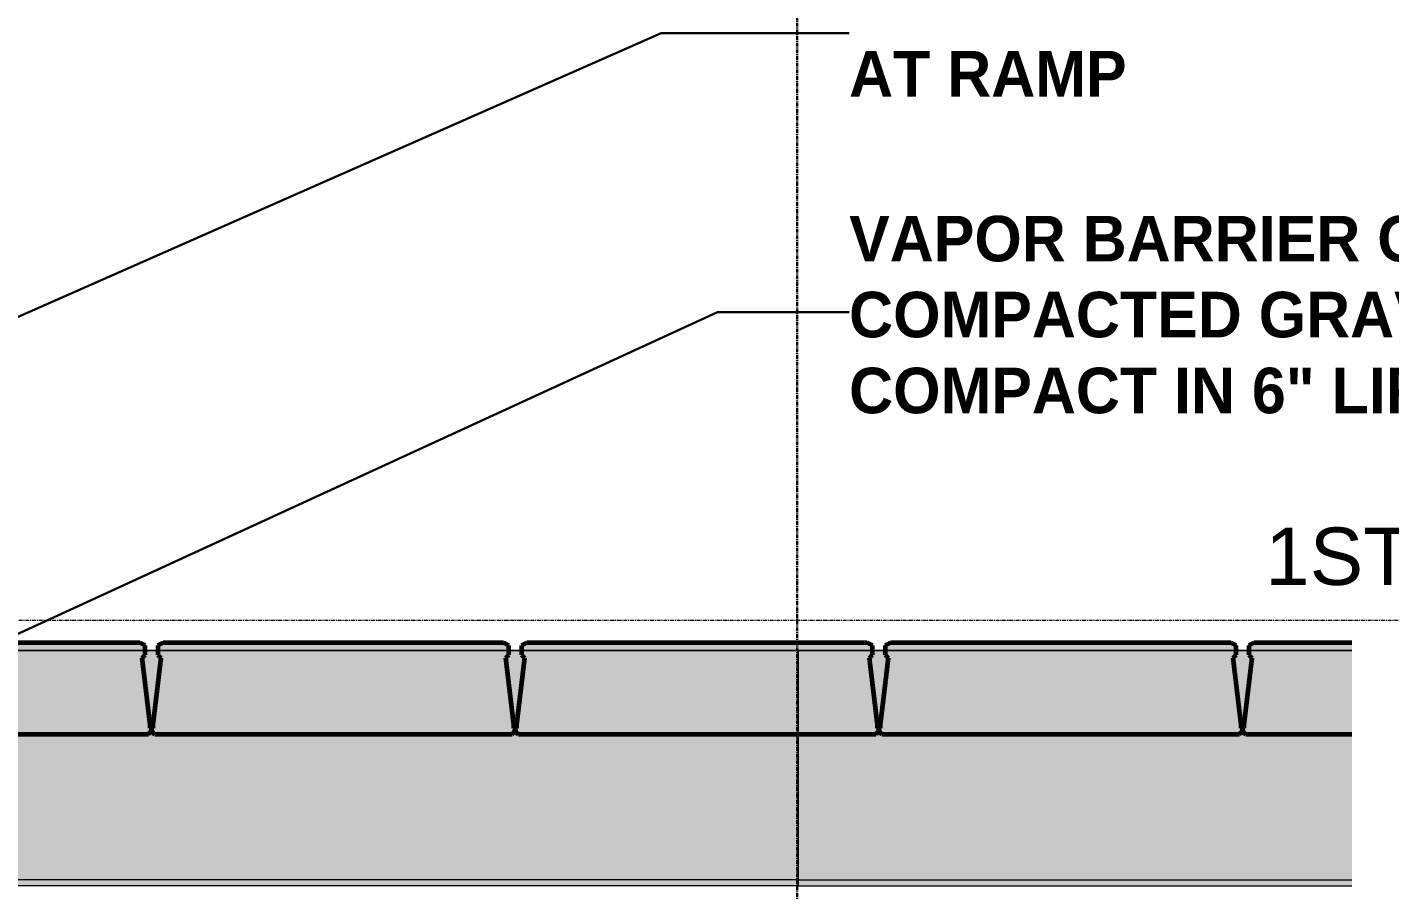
# Model space of a CAD drawing. Header units: inches. Extents: x 2619 to 6090, y -258 to 503.
# Drawn here: x 5723.7 to 5903.1, y -35.5 to 78.1 of the extents above; entities that cross this region are included whole.
import ezdxf

# ---------------------------------------------------------------- set-up
doc = ezdxf.new("R2010")
doc.units = ezdxf.units.IN
doc.header["$MEASUREMENT"] = 0
doc.linetypes.add('Grid Line 1_2_', pattern=[0.875, 0.5, -0.125, 0.125, -0.125])
for name, color, linetype, lineweight in [('A-ANNO-IDEN', 131, 'Continuous', 30), ('A-FLOR-LEVL', 51, 'Continuous', 9), ('S-BEAM', 12, 'Continuous', 9), ('S-GRID', 1, 'Continuous', 9)]:
    doc.layers.add(name, color=color, linetype=linetype, lineweight=lineweight)
doc.styles.add('Arial_1', font='arial.ttf', dxfattribs={"height": 7.559055})
doc.styles.add('Century Gothic_B', font='', dxfattribs={"height": 6})
doc.styles.get('Century Gothic_B').set_extended_font_data('Century Gothic', bold=True)

# ---------------------------------------------------------------- blocks, each defined once
blk = doc.blocks.new('034100 - Precast Structural Concrete - Inverted Tee - IT 24IT32 _11_F _ 11_B SHELF_-1982210-ELEVATION - RAMP - EAST WALL')
at = {"layer": 'S-BEAM', "transparency": 33554432}
for points in [[(-3008.5, -15), (-2827.2, -15), (-2827.2, -4), (-3162.44, -4), (-3162.44, -15), (-3008.93, -15)], [(-3154.32, -34.21), (-2827.2, -34.21), (-2827.2, -15), (-3154.32, -15), (-3154.32, -29.15)], [(-2979.34, -35), (-2827.2, -35), (-2827.2, -34.21), (-3154.32, -34.21), (-3154.32, -35), (-3054.37, -35)]]:
    blk.add_hatch(color=9, dxfattribs=at).paths.add_polyline_path(points, flags=0)
at = {"layer": 'S-BEAM', "color": 254}
for p, q in [((-2959.35, -4), (-2913.16, -4)), ((-2913.16, -4), (-2959.35, -4)), ((-2913.16, -4), (-2911.47, -4)), ((-2911.47, -4), (-2913.16, -4)), ((-2911.47, -4), (-2865.28, -4)), ((-2865.28, -4), (-2911.47, -4)), ((-2865.28, -4), (-2863.59, -4)), ((-2863.59, -4), (-2865.28, -4)), ((-2863.59, -4), (-2827.2, -4)), ((-2827.2, -4), (-2863.59, -4)), ((-2827.2, -4), (-2827.2, -15)), ((-2827.2, -15), (-2827.2, -4)), ((-2912.73, -15), (-2959.78, -15)), ((-2912.73, -15), (-2959.78, -15)), ((-2912.73, -15), (-2959.78, -15)), ((-2912.73, -15), (-2959.78, -15)), ((-2911.9, -15), (-2912.73, -15)), ((-2911.9, -15), (-2912.73, -15)), ((-2911.9, -15), (-2912.73, -15)), ((-2911.9, -15), (-2912.73, -15)), ((-2864.85, -15), (-2911.9, -15)), ((-2864.85, -15), (-2911.9, -15)), ((-2864.85, -15), (-2911.9, -15)), ((-2864.85, -15), (-2911.9, -15)), ((-2864.02, -15), (-2864.85, -15)), ((-2864.02, -15), (-2864.85, -15)), ((-2864.02, -15), (-2864.85, -15)), ((-2864.02, -15), (-2864.85, -15)), ((-2827.2, -15), (-2864.02, -15)), ((-2827.2, -15), (-2864.02, -15)), ((-2827.2, -15), (-2864.02, -15)), ((-2827.2, -15), (-2864.02, -15)), ((-2827.2, -15), (-2827.2, -34.21)), ((-2827.2, -34.21), (-2827.2, -15)), ((-2827.2, -34.21), (-3154.32, -34.21)), ((-2827.2, -34.21), (-3154.32, -34.21)), ((-2827.2, -35), (-3154.32, -35)), ((-2827.2, -35), (-3154.32, -35)), ((-2827.2, -34.21), (-2827.2, -35)), ((-2827.2, -35), (-2827.2, -34.21))]:
    blk.add_line(p, q, dxfattribs=at)
blk = doc.blocks.new('034100 - Precast Structural Concrete - Inverted Tee - IT 24IT32 _11_F _ 11_B SHELF_-1980482-ELEVATION - RAMP - EAST WALL')
at = {"layer": 'S-BEAM', "transparency": 33554432}
for points in [[(-2769.91, -15), (-2754.27, -15), (-2754.27, -4), (-2827.2, -4), (-2827.2, -15), (-2770.21, -15)], [(-2769.91, -34.21), (-2754.27, -34.21), (-2754.27, -15), (-2827.2, -15), (-2827.2, -34.21), (-2791.77, -34.21)], [(-2791.77, -35), (-2754.27, -35), (-2754.27, -34.21), (-2827.2, -34.21), (-2827.2, -35)]]:
    blk.add_hatch(color=9, dxfattribs=at).paths.add_polyline_path(points, flags=0)
at = {"layer": 'S-BEAM', "color": 254}
for p, q in [((-2827.2, -4), (-2827.2, -15)), ((-2827.2, -15), (-2827.2, -4)), ((-2817.4, -4), (-2827.2, -4)), ((-2827.2, -4), (-2817.4, -4)), ((-2815.71, -4), (-2817.4, -4)), ((-2817.4, -4), (-2815.71, -4)), ((-2769.52, -4), (-2815.71, -4)), ((-2815.71, -4), (-2769.52, -4)), ((-2767.82, -4), (-2769.52, -4)), ((-2769.52, -4), (-2767.82, -4)), ((-2754.27, -4), (-2767.82, -4)), ((-2767.82, -4), (-2754.27, -4)), ((-2827.2, -15), (-2827.2, -34.21)), ((-2827.2, -34.21), (-2827.2, -15)), ((-2827.2, -15), (-2816.97, -15)), ((-2827.2, -15), (-2816.97, -15)), ((-2827.2, -15), (-2816.97, -15)), ((-2827.2, -15), (-2816.97, -15)), ((-2816.97, -15), (-2816.14, -15)), ((-2816.97, -15), (-2816.14, -15)), ((-2816.97, -15), (-2816.14, -15)), ((-2816.97, -15), (-2816.14, -15)), ((-2816.14, -15), (-2769.09, -15)), ((-2816.14, -15), (-2769.09, -15)), ((-2816.14, -15), (-2769.09, -15)), ((-2816.14, -15), (-2769.09, -15)), ((-2769.09, -15), (-2768.25, -15)), ((-2769.09, -15), (-2768.25, -15)), ((-2769.09, -15), (-2768.25, -15)), ((-2769.09, -15), (-2768.25, -15)), ((-2768.25, -15), (-2754.27, -15)), ((-2768.25, -15), (-2754.27, -15)), ((-2768.25, -15), (-2754.27, -15)), ((-2768.25, -15), (-2754.27, -15)), ((-2827.2, -34.21), (-2827.2, -35)), ((-2827.2, -35), (-2827.2, -34.21)), ((-2827.2, -34.21), (-2754.27, -34.21)), ((-2827.2, -34.21), (-2754.27, -34.21)), ((-2827.2, -35), (-2754.27, -35)), ((-2827.2, -35), (-2754.27, -35))]:
    blk.add_line(p, q, dxfattribs=at)
blk = doc.blocks.new('034100 - Precast Structural Concrete - Solid Plank - 12_-1871084-ELEVATION - RAMP - EAST WALL')
at = {"layer": 'S-BEAM', "transparency": 33554432}
blk.add_hatch(color=10, dxfattribs=at).paths.add_polyline_path([(-3104.26, -15), (-3103.88, -14.69), (-3103.84, -14.21), (-3104.02, -14.21), (-3104.02, -13.74), (-3105.08, -4.97), (-3104.69, -4.57), (-3104.69, -3.31), (-3105.38, -3), (-3150.19, -3), (-3150.88, -3.31), (-3150.88, -4.57), (-3150.49, -4.97), (-3151.55, -13.74), (-3151.55, -14.21), (-3151.73, -14.21), (-3151.68, -14.69), (-3151.31, -15), (-3105.08, -15)], flags=0)
at = {"layer": 'S-BEAM', "color": 254}
for p, q in [((-3150.19, -3), (-3150.88, -3.31)), ((-3150.88, -3.31), (-3150.88, -4)), ((-3105.38, -3), (-3150.19, -3)), ((-3104.69, -3.31), (-3105.38, -3)), ((-3104.69, -4), (-3104.69, -3.31)), ((-3150.49, -4.97), (-3151.55, -13.74)), ((-3150.88, -4), (-3150.88, -4.57)), ((-3150.88, -4.57), (-3150.49, -4.97)), ((-3105.08, -4.97), (-3104.69, -4.57)), ((-3104.02, -13.74), (-3105.08, -4.97)), ((-3104.69, -4.57), (-3104.69, -4)), ((-3151.55, -14.21), (-3151.73, -14.21)), ((-3151.73, -14.21), (-3151.68, -14.69)), ((-3151.55, -13.74), (-3151.55, -14.21)), ((-3104.02, -13.82), (-3104.02, -13.74)), ((-3104.02, -14.21), (-3104.02, -13.82)), ((-3103.84, -14.21), (-3104.02, -14.21)), ((-3103.88, -14.69), (-3103.84, -14.21)), ((-3151.68, -14.69), (-3151.31, -15)), ((-3151.31, -15), (-3104.26, -15)), ((-3104.26, -15), (-3103.88, -14.69))]:
    blk.add_line(p, q, dxfattribs=at)
blk = doc.blocks.new('034100 - Precast Structural Concrete - Solid Plank - 12_-V6-ELEVATION - RAMP - EAST WALL')
at = {"layer": 'S-BEAM', "transparency": 33554432}
blk.add_hatch(color=10, dxfattribs=at).paths.add_polyline_path([(-2816.97, -15), (-2816.59, -14.69), (-2816.55, -14.21), (-2816.73, -14.21), (-2816.73, -13.74), (-2817.79, -4.97), (-2817.4, -4.57), (-2817.4, -3.31), (-2818.09, -3), (-2862.89, -3), (-2863.59, -3.31), (-2863.59, -4.57), (-2863.19, -4.97), (-2864.26, -13.74), (-2864.26, -14.21), (-2864.43, -14.21), (-2864.39, -14.69), (-2864.02, -15), (-2817.79, -15)], flags=0)
at = {"layer": 'S-BEAM', "color": 254}
for p, q in [((-2862.89, -3), (-2863.59, -3.31)), ((-2863.59, -3.31), (-2863.59, -4)), ((-2818.09, -3), (-2862.89, -3)), ((-2817.4, -3.31), (-2818.09, -3)), ((-2817.4, -4), (-2817.4, -3.31)), ((-2863.19, -4.97), (-2864.26, -13.74)), ((-2863.59, -4), (-2863.59, -4.57)), ((-2863.59, -4.57), (-2863.19, -4.97)), ((-2817.79, -4.97), (-2817.4, -4.57)), ((-2816.73, -13.74), (-2817.79, -4.97)), ((-2817.4, -4.57), (-2817.4, -4)), ((-2864.26, -14.21), (-2864.43, -14.21)), ((-2864.43, -14.21), (-2864.39, -14.69)), ((-2864.26, -13.74), (-2864.26, -14.21)), ((-2816.73, -13.82), (-2816.73, -13.74)), ((-2816.73, -14.21), (-2816.73, -13.82)), ((-2816.55, -14.21), (-2816.73, -14.21)), ((-2816.59, -14.69), (-2816.55, -14.21)), ((-2864.39, -14.69), (-2864.02, -15)), ((-2864.02, -15), (-2827.2, -15)), ((-2827.2, -15), (-2816.97, -15)), ((-2816.97, -15), (-2816.59, -14.69))]:
    blk.add_line(p, q, dxfattribs=at)
blk = doc.blocks.new('034100 - Precast Structural Concrete - Solid Plank - 12_-V7-ELEVATION - RAMP - EAST WALL')
at = {"layer": 'S-BEAM', "transparency": 33554432}
blk.add_hatch(color=10, dxfattribs=at).paths.add_polyline_path([(-2754.27, -15), (-2754.27, -3), (-2767.13, -3), (-2767.82, -3.31), (-2767.82, -4.57), (-2767.43, -4.97), (-2768.49, -13.74), (-2768.49, -14.21), (-2768.67, -14.21), (-2768.63, -14.69), (-2768.25, -15), (-2767.43, -15)], flags=0)
at = {"layer": 'S-BEAM', "color": 254}
for p, q in [((-2767.13, -3), (-2767.82, -3.31)), ((-2767.82, -3.31), (-2767.82, -4)), ((-2754.27, -3), (-2767.13, -3)), ((-2767.43, -4.97), (-2768.49, -13.74)), ((-2767.82, -4), (-2767.82, -4.57)), ((-2767.82, -4.57), (-2767.43, -4.97)), ((-2768.49, -14.21), (-2768.67, -14.21)), ((-2768.67, -14.21), (-2768.63, -14.69)), ((-2768.49, -13.74), (-2768.49, -14.21)), ((-2768.63, -14.69), (-2768.25, -15)), ((-2768.25, -15), (-2754.27, -15))]:
    blk.add_line(p, q, dxfattribs=at)
blk = doc.blocks.new('034100 - Precast Structural Concrete - Solid Plank - 12_-1871086-ELEVATION - RAMP - EAST WALL')
at = {"layer": 'S-BEAM', "transparency": 33554432}
blk.add_hatch(color=10, dxfattribs=at).paths.add_polyline_path([(-3151.31, -15), (-3104.26, -15), (-3103.88, -14.69), (-3103.84, -14.21), (-3104.02, -14.21), (-3104.02, -13.74), (-3105.08, -4.97), (-3104.69, -4.57), (-3104.69, -3.31), (-3105.38, -3), (-3150.19, -3), (-3150.88, -3.31), (-3150.88, -4.57), (-3150.49, -4.97), (-3151.55, -13.74), (-3151.55, -14.21), (-3151.73, -14.21), (-3151.68, -14.69)], flags=0)
at = {"layer": 'S-BEAM', "lineweight": 60}
for p, q in [((-3150.19, -3), (-3150.88, -3.31)), ((-3150.88, -3.31), (-3150.88, -4.57)), ((-3105.38, -3), (-3150.19, -3)), ((-3104.69, -3.31), (-3105.38, -3)), ((-3104.69, -4.57), (-3104.69, -3.31)), ((-3150.49, -4.97), (-3151.55, -13.74)), ((-3150.88, -4.57), (-3150.49, -4.97)), ((-3105.08, -4.97), (-3104.69, -4.57)), ((-3104.02, -13.74), (-3105.08, -4.97)), ((-3151.55, -14.21), (-3151.73, -14.21)), ((-3151.73, -14.21), (-3151.68, -14.69)), ((-3151.55, -13.74), (-3151.55, -14.21)), ((-3104.02, -13.82), (-3104.02, -13.74)), ((-3104.02, -14.21), (-3104.02, -13.82)), ((-3103.84, -14.21), (-3104.02, -14.21)), ((-3103.88, -14.69), (-3103.84, -14.21)), ((-3151.68, -14.69), (-3151.31, -15)), ((-3151.31, -15), (-3104.26, -15)), ((-3104.26, -15), (-3103.88, -14.69))]:
    blk.add_line(p, q, dxfattribs=at)
at = {"layer": 'S-BEAM', "color": 254}
for p, q in [((-3150.88, -3.31), (-3150.19, -3)), ((-3150.88, -4.57), (-3150.88, -3.31)), ((-3150.19, -3), (-3105.38, -3)), ((-3105.38, -3), (-3104.69, -3.31)), ((-3104.69, -3.31), (-3104.69, -4.57)), ((-3151.55, -13.74), (-3150.49, -4.97)), ((-3150.49, -4.97), (-3150.88, -4.57)), ((-3104.69, -4.57), (-3105.08, -4.97)), ((-3105.08, -4.97), (-3104.02, -13.74)), ((-3151.68, -14.69), (-3151.73, -14.21)), ((-3151.73, -14.21), (-3151.55, -14.21)), ((-3151.55, -14.21), (-3151.55, -13.74)), ((-3104.02, -13.74), (-3104.02, -13.82)), ((-3104.02, -13.82), (-3104.02, -14.21)), ((-3104.02, -14.21), (-3103.84, -14.21)), ((-3103.84, -14.21), (-3103.88, -14.69)), ((-3151.31, -15), (-3151.68, -14.69)), ((-3104.26, -15), (-3151.31, -15)), ((-3103.88, -14.69), (-3104.26, -15))]:
    blk.add_line(p, q, dxfattribs=at)
blk = doc.blocks.new('034100 - Precast Structural Concrete - Solid Plank - 12_-V8-ELEVATION - RAMP - EAST WALL')
at = {"layer": 'S-BEAM', "transparency": 33554432}
blk.add_hatch(color=10, dxfattribs=at).paths.add_polyline_path([(-2864.02, -15), (-2816.97, -15), (-2816.59, -14.69), (-2816.55, -14.21), (-2816.73, -14.21), (-2816.73, -13.74), (-2817.79, -4.97), (-2817.4, -4.57), (-2817.4, -3.31), (-2818.09, -3), (-2862.89, -3), (-2863.59, -3.31), (-2863.59, -4.57), (-2863.19, -4.97), (-2864.26, -13.74), (-2864.26, -14.21), (-2864.43, -14.21), (-2864.39, -14.69)], flags=0)
at = {"layer": 'S-BEAM', "lineweight": 60}
for p, q in [((-2862.89, -3), (-2863.59, -3.31)), ((-2863.59, -3.31), (-2863.59, -4.57)), ((-2818.09, -3), (-2862.89, -3)), ((-2817.4, -3.31), (-2818.09, -3)), ((-2817.4, -4.57), (-2817.4, -3.31)), ((-2863.19, -4.97), (-2864.26, -13.74)), ((-2863.59, -4.57), (-2863.19, -4.97)), ((-2817.79, -4.97), (-2817.4, -4.57)), ((-2816.73, -13.74), (-2817.79, -4.97)), ((-2864.26, -14.21), (-2864.43, -14.21)), ((-2864.43, -14.21), (-2864.39, -14.69)), ((-2864.26, -13.74), (-2864.26, -14.21)), ((-2816.73, -13.82), (-2816.73, -13.74)), ((-2816.73, -14.21), (-2816.73, -13.82)), ((-2816.55, -14.21), (-2816.73, -14.21)), ((-2816.59, -14.69), (-2816.55, -14.21)), ((-2864.39, -14.69), (-2864.02, -15)), ((-2864.02, -15), (-2816.97, -15)), ((-2816.97, -15), (-2816.59, -14.69))]:
    blk.add_line(p, q, dxfattribs=at)
at = {"layer": 'S-BEAM', "color": 254}
for p, q in [((-2863.59, -3.31), (-2862.89, -3)), ((-2863.59, -4.57), (-2863.59, -3.31)), ((-2862.89, -3), (-2818.09, -3)), ((-2818.09, -3), (-2817.4, -3.31)), ((-2817.4, -3.31), (-2817.4, -4.57)), ((-2864.26, -13.74), (-2863.19, -4.97)), ((-2863.19, -4.97), (-2863.59, -4.57)), ((-2817.4, -4.57), (-2817.79, -4.97)), ((-2817.79, -4.97), (-2816.73, -13.74)), ((-2864.39, -14.69), (-2864.43, -14.21)), ((-2864.43, -14.21), (-2864.26, -14.21)), ((-2864.26, -14.21), (-2864.26, -13.74)), ((-2816.73, -13.74), (-2816.73, -13.82)), ((-2816.73, -13.82), (-2816.73, -14.21)), ((-2816.73, -14.21), (-2816.55, -14.21)), ((-2816.55, -14.21), (-2816.59, -14.69)), ((-2864.02, -15), (-2864.39, -14.69)), ((-2827.2, -15), (-2864.02, -15)), ((-2816.97, -15), (-2827.2, -15)), ((-2816.59, -14.69), (-2816.97, -15))]:
    blk.add_line(p, q, dxfattribs=at)
blk = doc.blocks.new('034100 - Precast Structural Concrete - Solid Plank - 12_-V9-ELEVATION - RAMP - EAST WALL')
at = {"layer": 'S-BEAM', "transparency": 33554432}
blk.add_hatch(color=10, dxfattribs=at).paths.add_polyline_path([(-2768.25, -15), (-2754.27, -15), (-2754.27, -3), (-2767.13, -3), (-2767.82, -3.31), (-2767.82, -4.57), (-2767.43, -4.97), (-2768.49, -13.74), (-2768.49, -14.21), (-2768.67, -14.21), (-2768.63, -14.69)], flags=0)
at = {"layer": 'S-BEAM', "lineweight": 60}
for p, q in [((-2767.13, -3), (-2767.82, -3.31)), ((-2767.82, -3.31), (-2767.82, -4.57)), ((-2754.27, -3), (-2767.13, -3)), ((-2767.43, -4.97), (-2768.49, -13.74)), ((-2767.82, -4.57), (-2767.43, -4.97)), ((-2768.49, -14.21), (-2768.67, -14.21)), ((-2768.67, -14.21), (-2768.63, -14.69)), ((-2768.49, -13.74), (-2768.49, -14.21)), ((-2768.63, -14.69), (-2768.25, -15)), ((-2768.25, -15), (-2754.27, -15))]:
    blk.add_line(p, q, dxfattribs=at)
at = {"layer": 'S-BEAM', "color": 254}
for p, q in [((-2767.82, -3.31), (-2767.13, -3)), ((-2767.82, -4.57), (-2767.82, -3.31)), ((-2767.13, -3), (-2754.27, -3)), ((-2768.49, -13.74), (-2767.43, -4.97)), ((-2767.43, -4.97), (-2767.82, -4.57)), ((-2768.63, -14.69), (-2768.67, -14.21)), ((-2768.67, -14.21), (-2768.49, -14.21)), ((-2768.49, -14.21), (-2768.49, -13.74)), ((-2768.25, -15), (-2768.63, -14.69)), ((-2754.27, -15), (-2768.25, -15))]:
    blk.add_line(p, q, dxfattribs=at)

msp = doc.modelspace()

# ---------------------------------------------------------------- linework, layer by layer
at = {"layer": 'A-ANNO-IDEN'}
for p, q in [((5373.38605, -113.94839), (5807.12817, 77.29368)), ((5807.12817, 77.29368), (5831.8631, 77.29368)), ((5399.01962, -150.55203), (5814.54733, 40.57835)), ((5814.54733, 40.57835), (5831.8631, 40.57835))]:
    msp.add_line(p, q, dxfattribs=at)
at = {"layer": 'A-FLOR-LEVL', "linetype": 'Grid Line 1_2_'}
msp.add_line((4633.16337, 0), (5962.56679, 0), dxfattribs=at)
at = {"layer": 'S-GRID', "linetype": 'Grid Line 1_2_', "lineweight": 30}
msp.add_line((5825.01222, -159.83557), (5825.01222, 228.18114), dxfattribs=at)

# ---------------------------------------------------------------- block references
at = {"layer": 'S-BEAM', "color": 254}
for name, p in [('034100 - Precast Structural Concrete - Solid Plank - 12_-1871084-ELEVATION - RAMP - EAST WALL', (8843.86352, 0)), ('034100 - Precast Structural Concrete - Solid Plank - 12_-1871086-ELEVATION - RAMP - EAST WALL', (8843.86352, 0)), ('034100 - Precast Structural Concrete - Solid Plank - 12_-1871084-ELEVATION - RAMP - EAST WALL', (8891.74541, 0)), ('034100 - Precast Structural Concrete - Solid Plank - 12_-1871086-ELEVATION - RAMP - EAST WALL', (8891.74541, 0)), ('034100 - Precast Structural Concrete - Solid Plank - 12_-V6-ELEVATION - RAMP - EAST WALL', (8652.33596, 0)), ('034100 - Precast Structural Concrete - Solid Plank - 12_-V8-ELEVATION - RAMP - EAST WALL', (8652.33596, 0)), ('034100 - Precast Structural Concrete - Solid Plank - 12_-1871084-ELEVATION - RAMP - EAST WALL', (8987.50919, 0)), ('034100 - Precast Structural Concrete - Solid Plank - 12_-1871086-ELEVATION - RAMP - EAST WALL', (8987.50919, 0)), ('034100 - Precast Structural Concrete - Solid Plank - 12_-V7-ELEVATION - RAMP - EAST WALL', (8652.33596, 0)), ('034100 - Precast Structural Concrete - Solid Plank - 12_-V9-ELEVATION - RAMP - EAST WALL', (8652.33596, 0)), ('034100 - Precast Structural Concrete - Inverted Tee - IT 24IT32 _11_F _ 11_B SHELF_-1982210-ELEVATION - RAMP - EAST WALL', (8652.33596, 0)), ('034100 - Precast Structural Concrete - Inverted Tee - IT 24IT32 _11_F _ 11_B SHELF_-1980482-ELEVATION - RAMP - EAST WALL', (8652.33596, 0))]:
    msp.add_blockref(name, p, dxfattribs=at)

# ---------------------------------------------------------------- texts
at = {"layer": 'A-ANNO-IDEN', "lineweight": 9, "char_height": 6, "attachment_point": 1, "style": 'Century Gothic_B'}
for s, insert, width in [('AT RAMP', (5831.8631, 74.9635), 43.632), ('VAPOR BARRIER OVER', (5831.8631, 53.24974), 108.878), ('COMPACTED GRAVEL -', (5831.8631, 43.24974), 114.13), ('COMPACT IN 6" LIFTS', (5831.8631, 33.24974), 102.212)]:
    msp.add_mtext(s, dxfattribs=dict(at, insert=insert, width=width))
at = {"layer": 'A-FLOR-LEVL', "insert": (5886.64248, 12.20501), "char_height": 7.5590551, "width": 80.194, "attachment_point": 1, "style": 'Arial_1'}
msp.add_mtext('1ST - FLOOR', dxfattribs=at)

doc.saveas('drawing.dxf')
